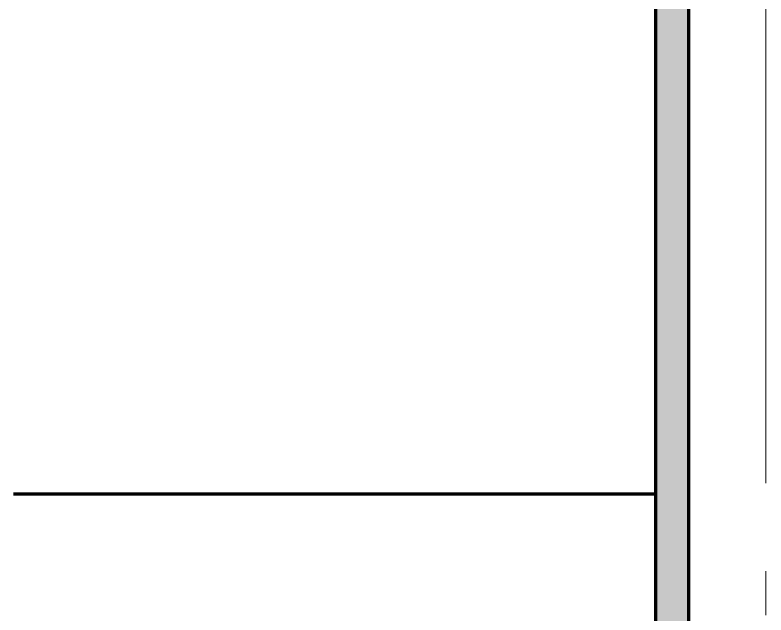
# Model space of a CAD drawing. Header units: millimetres. Extents: x 0 to 2208, y 0 to 420.
# Drawn here: x 572.94 to 590, y 346.66 to 360.3 of the extents above; entities that cross this region are included whole.
import ezdxf

# ---------------------------------------------------------------- set-up
doc = ezdxf.new("R2010")
doc.units = ezdxf.units.MM
doc.linetypes.add('IRAM-F-TRAZO-PUNTO', pattern=[20, 15, -2, 1, -2])
for name, color, linetype, lineweight in [('01-VISIBLE', 7, 'CONTINUOUS', 70), ('03-EJE', 1, 'IRAM-F-TRAZO-PUNTO', 18), ('05-RAYADO', 8, 'CONTINUOUS', 18)]:
    doc.layers.add(name, color=color, linetype=linetype, lineweight=lineweight)

msp = doc.modelspace()

# ---------------------------------------------------------------- hatches: boundary and pattern name
at = {"layer": '05-RAYADO'}
h = msp.add_hatch(color=7, dxfattribs=at)
h.dxf.hatch_style = 1
h.paths.add_polyline_path([(588.25, 50.655), (587.5, 50.655), (587.5, 373.945), (588.25, 373.945)])

# ---------------------------------------------------------------- linework, layer by layer
at = {"layer": '01-VISIBLE'}
for p, q in [((587.5, 50.655), (587.5, 373.945)), ((588.25, 50.655), (588.25, 373.945))]:
    msp.add_line(p, q, dxfattribs=at)
msp.add_lwpolyline([(587.5, 349.405), (587.349, 349.405), (587.199, 349.405), (587.048, 349.405), (586.898, 349.405), (586.747, 349.405), (586.597, 349.405), (586.446, 349.405), (586.296, 349.405), (586.145, 349.405), (585.995, 349.405), (585.844, 349.405), (585.694, 349.405), (585.543, 349.405), (585.393, 349.405), (585.242, 349.405), (585.092, 349.405), (584.941, 349.405), (584.791, 349.405), (584.64, 349.405), (584.49, 349.405), (584.339, 349.405), (584.189, 349.405), (584.038, 349.405), (583.888, 349.405), (583.737, 349.405), (583.587, 349.405), (583.436, 349.405), (583.286, 349.405), (583.135, 349.405), (582.985, 349.405), (582.834, 349.405), (582.684, 349.405), (582.533, 349.405), (582.383, 349.405), (582.232, 349.405), (582.082, 349.405), (581.931, 349.405), (581.781, 349.405), (581.63, 349.405), (581.48, 349.405), (581.329, 349.405), (581.179, 349.405), (581.028, 349.405), (580.878, 349.405), (580.727, 349.405), (580.577, 349.405), (580.426, 349.405), (580.276, 349.405), (580.125, 349.405), (579.974, 349.405), (579.824, 349.405), (579.673, 349.405), (579.523, 349.405), (579.372, 349.405), (579.222, 349.405), (579.071, 349.405), (578.921, 349.405), (578.77, 349.405), (578.62, 349.405), (578.469, 349.405), (578.319, 349.405), (578.168, 349.405), (578.018, 349.405), (577.867, 349.405), (577.717, 349.405), (577.566, 349.405), (577.416, 349.405), (577.265, 349.405), (577.115, 349.405), (576.964, 349.405), (576.814, 349.405), (576.663, 349.405), (576.513, 349.405), (576.362, 349.405), (576.212, 349.405), (576.061, 349.405), (575.911, 349.405), (575.76, 349.405), (575.61, 349.405), (575.459, 349.405), (575.309, 349.405), (575.158, 349.405), (575.008, 349.405), (574.857, 349.405), (574.707, 349.405), (574.556, 349.405), (574.406, 349.405), (574.255, 349.405), (574.105, 349.405), (573.954, 349.405), (573.804, 349.405), (573.653, 349.405), (573.503, 349.405), (573.352, 349.405), (573.202, 349.405), (573.051, 349.405), (572.901, 349.405)], dxfattribs=at)
at = {"layer": '03-EJE'}
msp.add_line((590, 29.655), (590, 384.345), dxfattribs=at)

doc.saveas('drawing.dxf')
